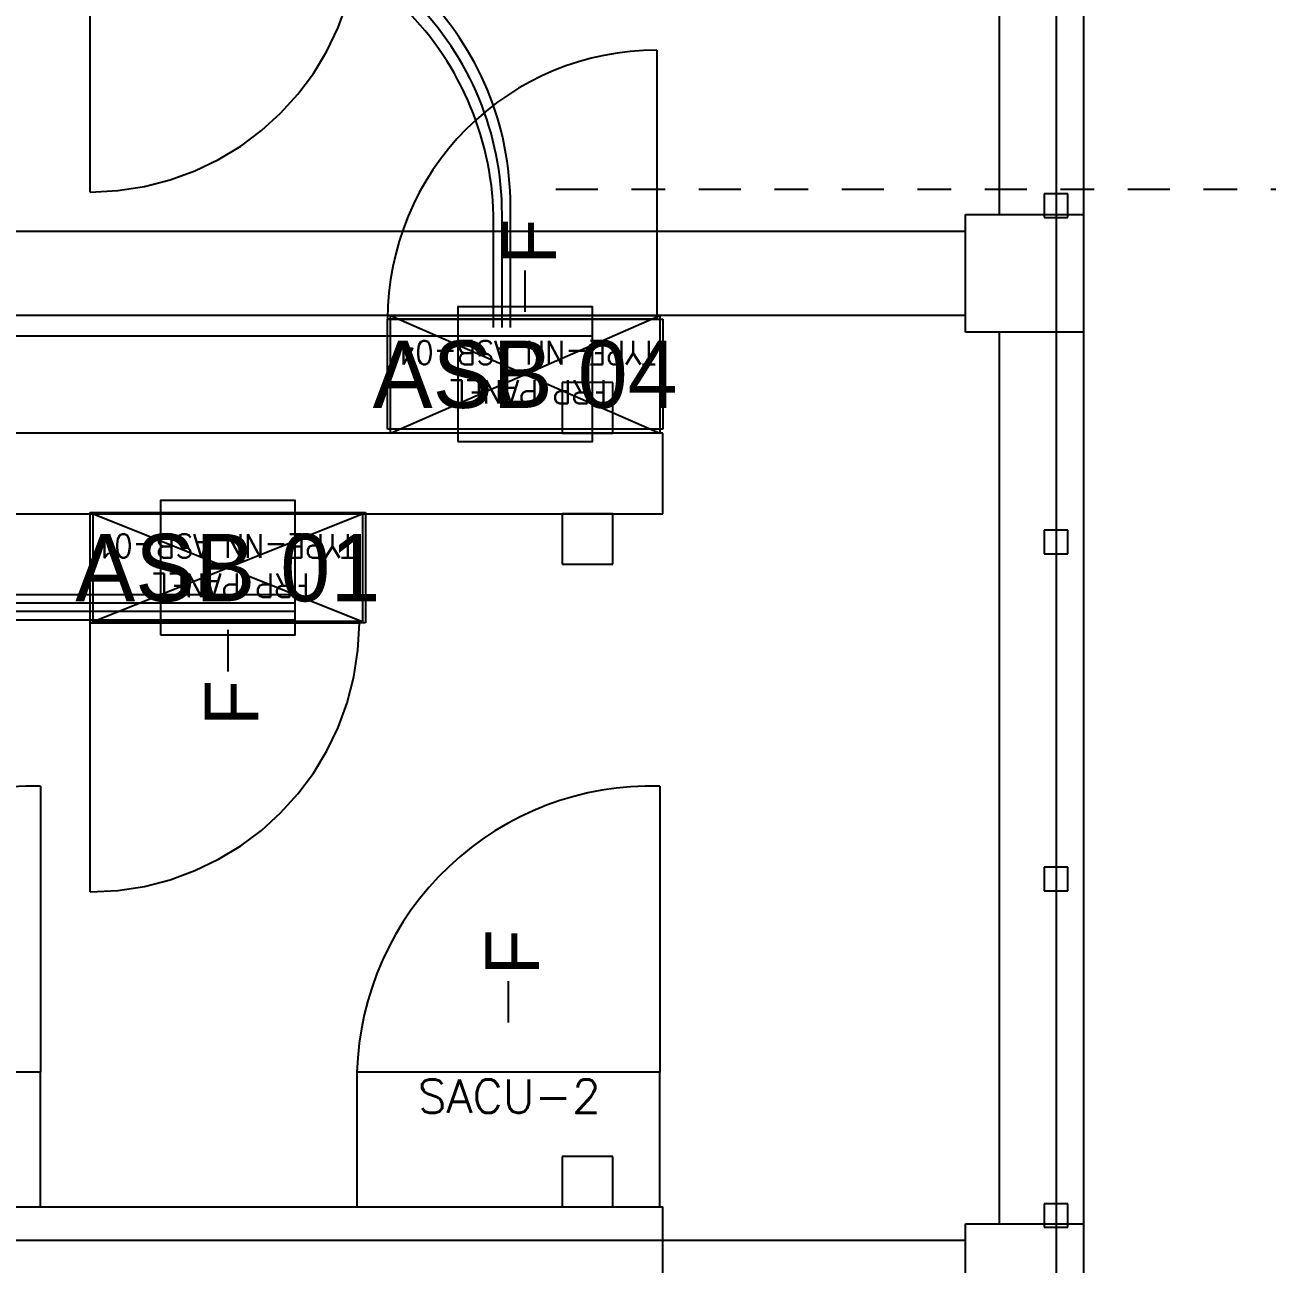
# Model space of a CAD drawing. Header units: metres. Extents: x 529751 to 530334, y 2674512 to 2674787.
# Drawn here: x 530036.321 to 530040.014, y 2674687.579 to 2674691.263 of the extents above; entities that cross this region are included whole.
import ezdxf
from ezdxf.enums import TextEntityAlignment as Align

# ---------------------------------------------------------------- set-up
doc = ezdxf.new("R2010")
doc.units = ezdxf.units.M
for name, pattern in [('CENTER', [2, 1.25, -0.25, 0.25, -0.25]), ('DASHED', [0.75, 0.5, -0.25]), ('HIDDEN', [0.375, 0.25, -0.125]), ('PHANTOM', [63.5, 31.75, -6.35, 6.35, -6.35, 6.35, -6.35])]:
    doc.linetypes.add(name, pattern=pattern)
for name, color, linetype in [('1', 5, 'Continuous'), ('IDT', 7, 'Continuous'), ('LT Cable(AG) INV to LT Panel BL-07', 2, 'Continuous')]:
    doc.layers.add(name, color=color, linetype=linetype)
doc.styles.add('Arial', font='arial.ttf')
doc.styles.add('RomanS', font='romans.shx')
doc.styles.get("Standard").update_dxf_attribs({"font": 'Adani Regular.ttf'})

# ---------------------------------------------------------------- blocks, each defined once
blk = doc.blocks.new('IDT')
at = {"layer": 'IDT', "color": 8, "linetype": 'PHANTOM', "ltscale": 0.25}
blk.add_line((25.6331, 9.1603), (25.6331, 16.0353), dxfattribs=at)
at = {"layer": 'IDT', "color": 8}
for p, q in [((25.552, 15.0601), (25.552, 15.4101)), ((25.902, 15.4101), (25.902, 15.0601)), ((25.902, 15.1101), (29.552, 15.1101)), ((25.5981, 15.0703), (25.5981, 15.0003)), ((25.6681, 15.0703), (25.5981, 15.0703)), ((25.6681, 15.0003), (25.6681, 15.0703)), ((25.902, 15.0601), (25.552, 15.0601)), ((25.552, 12.4101), (25.552, 15.0601)), ((25.802, 12.4101), (25.802, 15.0601)), ((25.5981, 15.0003), (25.6681, 15.0003)), ((32.6992, 15.0097), (26.802, 15.0097)), ((26.951, 15.0097), (26.951, 14.8597)), ((27.101, 15.0097), (26.951, 15.0097)), ((27.101, 14.8597), (27.101, 15.0097)), ((26.951, 14.8597), (27.101, 14.8597)), ((25.5981, 14.0703), (25.5981, 14.0003)), ((25.6681, 14.0703), (25.5981, 14.0703)), ((25.6681, 14.0003), (25.6681, 14.0703)), ((25.5981, 14.0003), (25.6681, 14.0003)), ((27.686, 13.2732), (28.504, 13.2732)), ((27.686, 12.9462), (27.686, 13.2732)), ((27.695, 12.9497), (27.695, 13.2697)), ((27.695, 13.2697), (28.495, 13.2697)), ((28.495, 13.2697), (27.695, 12.9497)), ((28.495, 12.9497), (27.695, 13.2697)), ((28.495, 13.2697), (28.495, 12.9497)), ((28.504, 13.2732), (28.504, 12.9462)), ((26.951, 13.0997), (26.951, 12.9497)), ((27.101, 13.0997), (26.951, 13.0997)), ((27.101, 12.9497), (27.101, 13.0997)), ((25.5981, 13.0685), (25.5981, 12.9985)), ((25.6681, 13.0685), (25.5981, 13.0685)), ((25.6681, 12.9985), (25.6681, 13.0685)), ((25.5981, 12.9985), (25.6681, 12.9985)), ((32.6992, 12.9497), (26.802, 12.9497)), ((26.951, 12.9497), (27.101, 12.9497)), ((28.504, 12.9462), (27.686, 12.9462)), ((28.495, 12.9497), (27.695, 12.9497)), ((26.802, 12.7097), (32.6992, 12.7097)), ((26.811, 12.3601), (26.811, 12.7097)), ((26.811, 12.7097), (27.611, 12.7097)), ((27.611, 12.7097), (26.811, 12.3601)), ((27.611, 12.3601), (26.811, 12.7097)), ((26.951, 12.7097), (26.951, 12.5597)), ((27.101, 12.7097), (26.951, 12.7097)), ((27.101, 12.5597), (27.101, 12.7097)), ((27.611, 12.7097), (27.611, 12.3601)), ((26.802, 12.6984), (27.62, 12.6984)), ((26.802, 12.3714), (26.802, 12.6984)), ((27.62, 12.6984), (27.62, 12.3714)), ((26.951, 12.5597), (27.101, 12.5597)), ((25.552, 12.0601), (25.552, 12.4101)), ((25.552, 12.4101), (25.902, 12.4101)), ((25.902, 12.4101), (25.902, 12.0601)), ((27.62, 12.3714), (26.802, 12.3714)), ((25.902, 12.3601), (29.552, 12.3601)), ((27.611, 12.3601), (26.811, 12.3601)), ((25.902, 12.1101), (29.552, 12.1101)), ((25.902, 12.0601), (25.552, 12.0601)), ((25.552, 9.4101), (25.552, 12.0601)), ((25.5981, 12.0685), (25.5981, 11.9985)), ((25.6681, 12.0685), (25.5981, 12.0685)), ((25.6681, 11.9985), (25.6681, 12.0685)), ((25.802, 9.4101), (25.802, 12.0601)), ((25.5981, 11.9985), (25.6681, 11.9985))]:
    blk.add_line(p, q, dxfattribs=at)
at = {"layer": 'IDT', "color": 8, "linetype": 'HIDDEN', "ltscale": 2.5}
for p, q in [((26.802, 15.2497), (26.802, 15.0097)), ((26.802, 12.9497), (26.802, 12.7097))]:
    blk.add_line(p, q, dxfattribs=at)
at = {"layer": 'IDT', "color": 7}
for p, q in [((27.711, 15.0097), (26.811, 15.0097)), ((26.811, 15.0097), (26.811, 14.6097)), ((27.711, 14.6097), (27.711, 15.0097)), ((29.552, 15.0097), (28.652, 15.0097)), ((28.652, 15.0097), (28.652, 14.6097)), ((26.811, 14.6097), (27.711, 14.6097)), ((28.652, 14.6097), (29.552, 14.6097)), ((27.261, 14.4621), (27.261, 14.4109)), ((27.261, 14.4109), (27.261, 14.3384)), ((28.095, 13.3458), (28.095, 13.4183)), ((28.095, 13.2947), (28.095, 13.3458)), ((27.686, 13.2732), (28.504, 13.2732)), ((27.686, 12.9462), (27.686, 13.2732)), ((28.504, 13.2732), (28.504, 12.9462)), ((28.504, 12.9462), (27.686, 12.9462)), ((26.802, 12.6984), (27.62, 12.6984)), ((26.802, 12.3714), (26.802, 12.6984)), ((27.62, 12.6984), (27.62, 12.3714)), ((27.62, 12.3714), (26.802, 12.3714)), ((27.211, 12.3497), (27.211, 12.2985)), ((27.211, 12.2985), (27.211, 12.226))]:
    blk.add_line(p, q, dxfattribs=at)
at = {"layer": 'IDT', "color": 8, "linetype": 'DASHED', "ltscale": 5}
for p, q in [((26.811, 13.7589), (26.811, 14.6097)), ((26.811, 14.6097), (27.711, 14.6097)), ((28.652, 13.7589), (28.652, 14.6097)), ((28.652, 14.6097), (29.552, 14.6097)), ((28.504, 14.0732), (28.504, 13.2732)), ((28.4602, 13.2732), (27.704, 13.2732)), ((28.504, 13.2732), (28.4602, 13.2732)), ((26.82, 11.5714), (26.82, 12.3714)), ((26.82, 12.3714), (26.8639, 12.3714)), ((26.8639, 12.3714), (27.62, 12.3714)), ((28.504, 11.9932), (28.504, 11.1932))]:
    blk.add_line(p, q, dxfattribs=at)
at = {"layer": 'IDT', "color": 8, "linetype": 'CENTER', "ltscale": 0.1}
blk.add_line((12.5447, 11.9854), (27.1642, 11.9854), dxfattribs=at)
at = {"layer": 'IDT', "color": 8, "linetype": 'DASHED', "ltscale": 5}
for centre, radius, start, end in [((26.8361, 14.6339), 0.8753, 268.3615, 358.4192), ((28.6771, 14.6339), 0.8753, 268.3615, 358.4192), ((28.504, 13.2732), 0.8, 90, 180), ((26.82, 12.3714), 0.8, 270, 0), ((28.504, 11.1932), 0.8, 90, 180)]:
    blk.add_arc(centre, radius, start, end, dxfattribs=at)
at = {"layer": 'IDT', "color": 7, "ltscale": 0.1, "style": 'RomanS'}
blk.add_text('SACU-2', height=0.1, rotation=180, dxfattribs=at).set_placement((27.5305, 14.7306))
at = {"layer": 'IDT', "color": 7, "style": 'Arial'}
for p in [(27.1698, 14.3212), (28.0038, 13.5801), (27.1198, 12.2089)]:
    blk.add_text('F', height=0.16, rotation=270, dxfattribs=at).set_placement(p)
at = {"layer": 'IDT', "color": 7, "style": 'RomanS', "width": 0.9}
for s, p in [('FRP PANEL', (27.8518, 13.1269)), ('TYPE-NN ASB-01', (27.7167, 13.0102)), ('FRP PANEL', (26.9678, 12.5521)), ('TYPE-NN ASB-04', (26.8222, 12.4354))]:
    blk.add_text(s, height=0.07, dxfattribs=at).set_placement(p)
blk = doc.blocks.new('ASB')
at = {"layer": '1', "color": 5}
blk.add_lwpolyline([(-0.2, -0.2), (0.2, -0.2), (0.2, 0.2), (-0.2, 0.2)], close=True, dxfattribs=at)
at = {"layer": '1', "color": 7}
blk.add_attdef('ID', text='', height=0.2, dxfattribs=at).set_placement((0, 0), align=Align.MIDDLE_CENTER)

msp = doc.modelspace()

# ---------------------------------------------------------------- linework, layer by layer
at = {"layer": 'LT Cable(AG) INV to LT Panel BL-07'}
for points in [[(530037.7395, 2674690.3629), (530037.7395, 2674690.6996, 0.414214), (530036.8395, 2674691.5996), (530032.2652, 2674691.5996, -0.162188), (530031.7255, 2674691.7794), (530030.247, 2674692.8875, 0.103275), (530029.8869, 2674692.9626), (530023.9608, 2674692.9626, -0.414214), (530023.0608, 2674693.8626), (530023.0608, 2674705.23, 0.091166), (530023.0019, 2674705.5502), (530022.7258, 2674706.2758, -0.091166), (530022.6669, 2674706.5959), (530022.6669, 2674710.4247, 0.414214), (530021.7669, 2674711.3247), (530009.2538, 2674711.3247, 0.414214), (530008.3538, 2674710.4247), (530008.3538, 2674689.7247, -0.414214), (530007.4538, 2674688.8247), (529850.5056, 2674688.8247, -0.414214), (529849.6056, 2674689.7247), (529849.6056, 2674690.1898)], [(530037.7645, 2674690.3629), (530037.7645, 2674690.7246, 0.414214), (530036.8645, 2674691.6246), (530032.2722, 2674691.6246, -0.162039), (530031.7329, 2674691.8041), (530030.2522, 2674692.9125, 0.103275), (530029.8921, 2674692.9876), (530023.9858, 2674692.9876, -0.414214), (530023.0858, 2674693.8876), (530023.0858, 2674705.2346, 0.091166), (530023.0269, 2674705.5548), (530022.7508, 2674706.2804, -0.091166), (530022.6919, 2674706.6005), (530022.6919, 2674710.4497, 0.414214), (530021.7919, 2674711.3497), (530009.2288, 2674711.3497, 0.414214), (530008.3288, 2674710.4497), (530008.3288, 2674689.7497, -0.414214), (530007.4288, 2674688.8497), (529915.2896, 2674688.8497, -0.414214), (529914.3896, 2674689.7497), (529914.3896, 2674690.1898)], [(530037.7145, 2674690.3629), (530037.7145, 2674690.6746, 0.414214), (530036.8145, 2674691.5746), (530032.2582, 2674691.5746, -0.162338), (530031.718, 2674691.7547), (530030.2418, 2674692.8625, 0.103275), (530029.8817, 2674692.9376), (530023.9358, 2674692.9376, -0.414214), (530023.0358, 2674693.8376), (530023.0358, 2674705.2254, 0.091166), (530022.9769, 2674705.5456), (530022.7008, 2674706.2712, -0.091166), (530022.6419, 2674706.5913), (530022.6419, 2674710.3997, 0.414214), (530021.7419, 2674711.2997), (530009.2788, 2674711.2997, 0.414214), (530008.3788, 2674710.3997), (530008.3788, 2674689.6997, -0.414214), (530007.4788, 2674688.7997), (529785.7216, 2674688.7997, -0.414214), (529784.8216, 2674689.6997), (529784.8216, 2674690.1898)], [(530038.0083, 2674690.3373), (530032.4715, 2674690.3373, -0.102671), (530032.1133, 2674690.4116), (530030.1806, 2674691.2499, 0.042157), (530030.0297, 2674691.2626), (530023.9858, 2674691.2626, 0.414214), (530023.0858, 2674690.3626), (530023.0858, 2674660.7263, -0.054562), (530023.0645, 2674660.5316), (530022.8196, 2674659.4264, 0.054562), (530022.7983, 2674659.2317), (530022.7983, 2674652.4247, -0.414214), (530021.8983, 2674651.5247), (530012.4656, 2674651.5247, -0.414214), (530011.5656, 2674652.4247), (530011.5656, 2674652.6898)]]:
    msp.add_lwpolyline(points, format="xyb", dxfattribs=at)
at = {"layer": 'LT Cable(AG) INV to LT Panel BL-07', "color": 5}
for points in [[(530037.1243, 2674689.5685), (530031.39, 2674689.5685, 0.078431), (530031.1128, 2674689.5247), (530030.2453, 2674689.2439, -0.078431), (530029.9681, 2674689.2001), (530026.9983, 2674689.2001, 0.414214), (530026.0983, 2674688.3001), (530026.0983, 2674660.6594, 0.021147), (530026.1015, 2674660.5834), (530026.2051, 2674659.3618, -0.021147), (530026.2083, 2674659.2857), (530026.2083, 2674637.4122, 0.414214), (530027.1083, 2674636.5122), (530201.641, 2674636.5122, 0.414214), (530202.541, 2674637.4122), (530202.541, 2674637.6898)], [(530037.1243, 2674689.5435), (530031.3939, 2674689.5435, 0.078431), (530031.1167, 2674689.4997), (530030.2492, 2674689.2189, -0.078431), (530029.972, 2674689.1751), (530027.0233, 2674689.1751, 0.414214), (530026.1233, 2674688.2751), (530026.1233, 2674660.6605, 0.021147), (530026.1265, 2674660.5845), (530026.2301, 2674659.3628, -0.021147), (530026.2333, 2674659.2868), (530026.2333, 2674637.4372, 0.414214), (530027.1333, 2674636.5372), (530136.857, 2674636.5372, 0.414214), (530137.757, 2674637.4372), (530137.757, 2674637.6898)], [(530037.1243, 2674689.5185), (530031.3979, 2674689.5185, 0.078431), (530031.1207, 2674689.4747), (530030.2532, 2674689.1939, -0.078431), (530029.976, 2674689.1501), (530027.0483, 2674689.1501, 0.414214), (530026.1483, 2674688.2501), (530026.1483, 2674660.6615, 0.021147), (530026.1515, 2674660.5855), (530026.2551, 2674659.3639, -0.021147), (530026.2583, 2674659.2879), (530026.2583, 2674652.4622, 0.414214), (530027.1583, 2674651.5622), (530266.425, 2674651.5622, 0.414214), (530267.325, 2674652.4622), (530267.325, 2674652.6898)], [(530037.1243, 2674689.4935), (530031.4018, 2674689.4935, 0.078431), (530031.1246, 2674689.4497), (530030.2571, 2674689.1689, -0.078431), (530029.9799, 2674689.1251), (530027.0733, 2674689.1251, 0.414214), (530026.1733, 2674688.2251), (530026.1733, 2674660.6626, 0.021147), (530026.1765, 2674660.5866), (530026.2801, 2674659.3649, -0.021147), (530026.2833, 2674659.2889), (530026.2833, 2674652.4872, 0.414214), (530027.1833, 2674651.5872), (530072.073, 2674651.5872, 0.414214), (530072.973, 2674652.4872), (530072.973, 2674652.6898)]]:
    msp.add_lwpolyline(points, format="xyb", dxfattribs=at)

# ---------------------------------------------------------------- block references
at = {"layer": '1'}
for p, values in [((530037.8083, 2674690.224), {'ID': 'ASB 04'}), ((530036.9243, 2674689.6492), {'ID': 'ASB 01'})]:
    msp.add_blockref('ASB', p, dxfattribs=at).add_auto_attribs(values)
at = {"layer": 'IDT', "color": 8, "rotation": 180}
msp.add_blockref('IDT', (530065.0193, 2674702.7589), dxfattribs=at)

doc.saveas('drawing.dxf')
